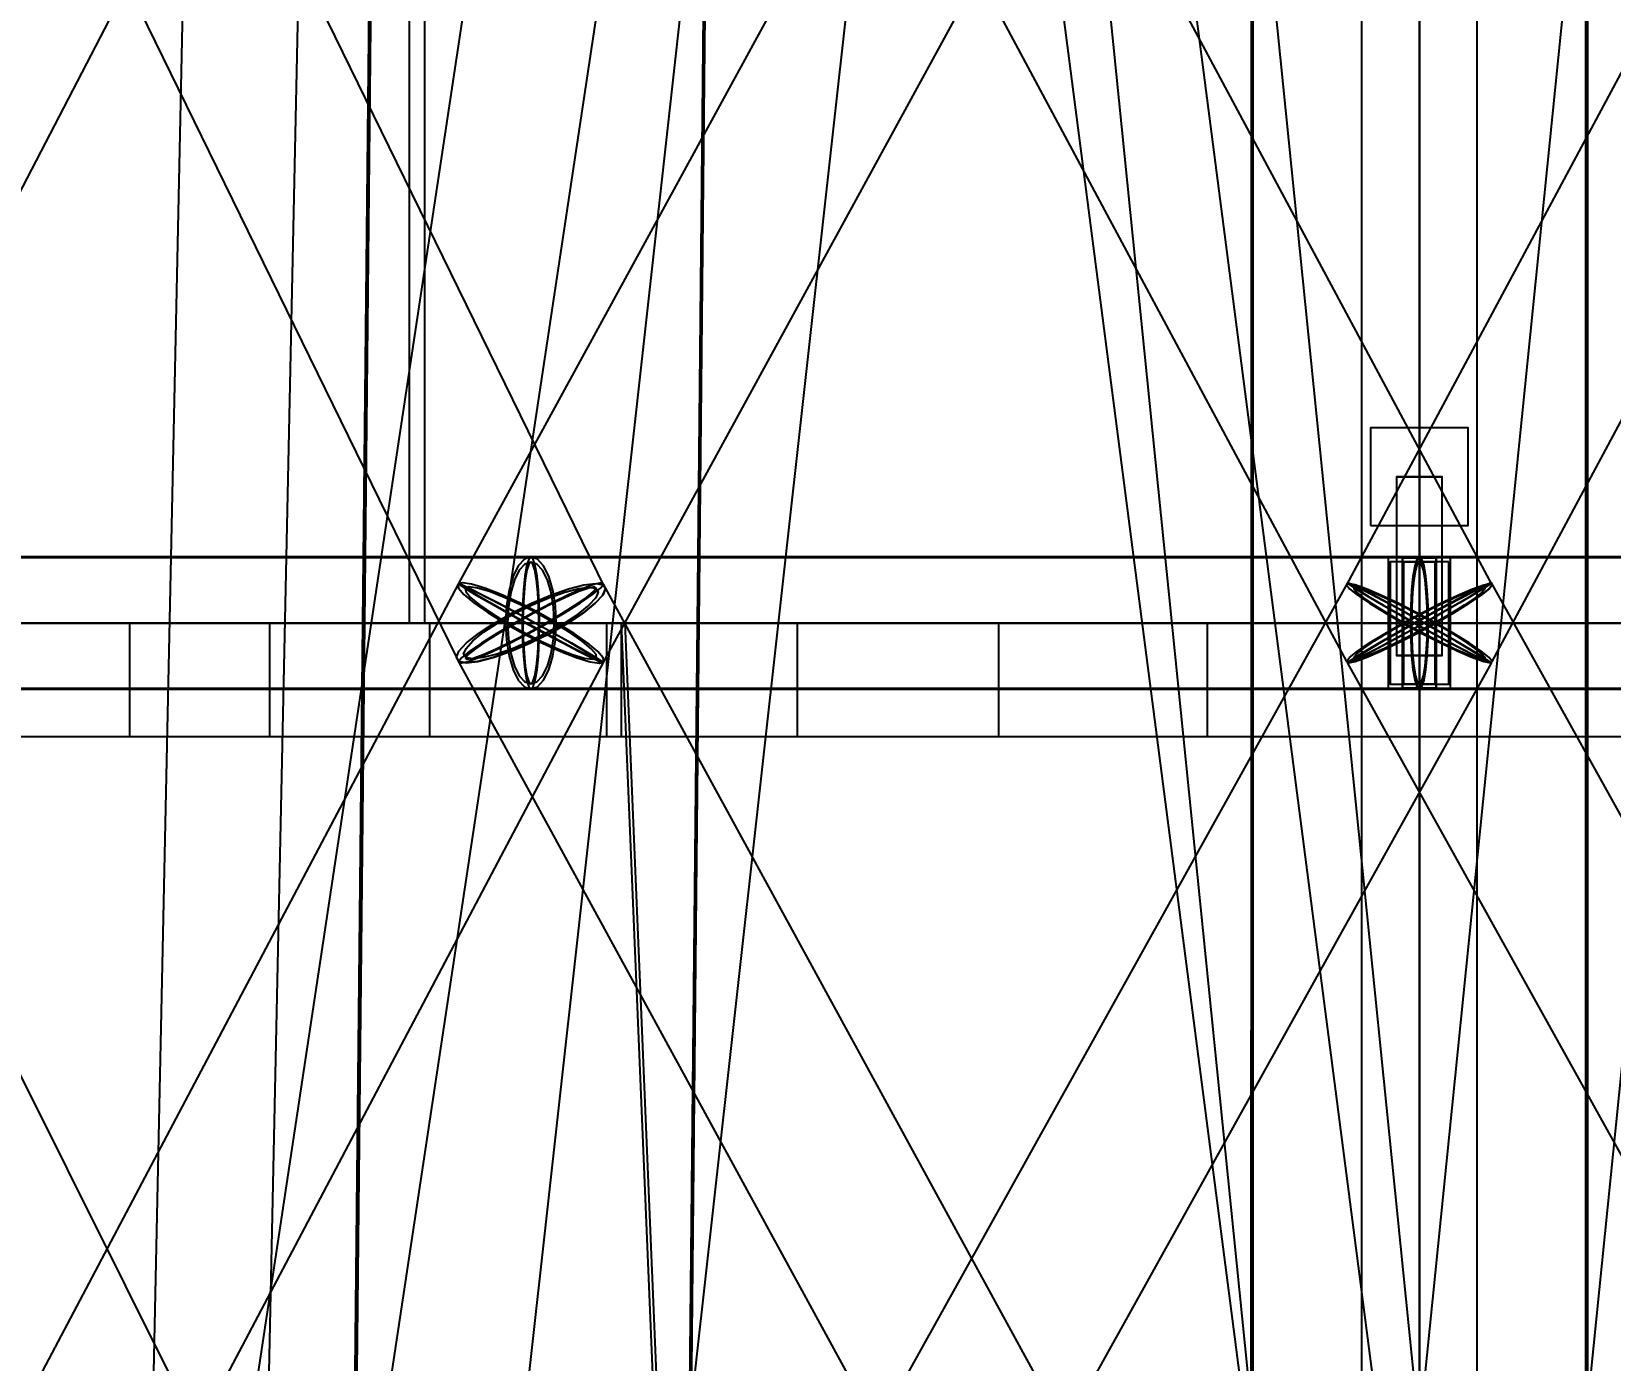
# Model space of a CAD drawing. Header units: millimetres. Extents: x -123812 to 252100, y -3000 to 639000.
# Drawn here: x -4267 to 587, y 452733 to 456818 of the extents above; entities that cross this region are included whole.
import ezdxf

# ---------------------------------------------------------------- set-up
doc = ezdxf.new("R2010")
doc.units = ezdxf.units.MM
for name, color, linetype, lineweight in [('D-BMK-AXIS', 7, 'Continuous', 13), ('D-STR-DECK', 7, 'Continuous', 25), ('D-STR-DIM', 7, 'Continuous', 13), ('D-STR-STRC', 7, 'Continuous', 25)]:
    doc.layers.add(name, color=color, linetype=linetype, lineweight=lineweight)
doc.styles.add('OpenSansCondensed-Light', font='OpenSansCondensed-Light.ttf')
doc.styles.add('TOWER_UNICODE', font='Arial Unicode.ttf')
doc.dimstyles.new('EZDXF', dxfattribs={"dimtxt": 0.25, "dimasz": 0.175, "dimexe": 0.375, "dimexo": 0.125, "dimgap": 0.1, "dimtad": 1, "dimlfac": 100, "dimzin": 12, "dimdsep": 46, "dimtxsty": 'OpenSansCondensed-Light', "dimblk": 'ARCHTICK', "dimcen": 2.5, "dimazin": 3, "dimtfac": 0.5, "dimtmove": 2, "dimatfit": 3})

# ---------------------------------------------------------------- blocks, each defined once
blk = doc.blocks.new('_ARCHTICK')
at = {"color": 0, "linetype": 'BYBLOCK', "const_width": 0.15}
blk.add_lwpolyline([(-0.5, -0.5), (0.5, 0.5)], dxfattribs=at)

msp = doc.modelspace()

# ---------------------------------------------------------------- linework, layer by layer
at = {"layer": 'D-BMK-AXIS'}
msp.add_line((0, -3000), (0, 639000), dxfattribs=at)
at = {"layer": 'D-STR-DECK'}
for points in [[(-6000, 455000), (-6000, 460000), (-3059.2, 460000), (-3059.2, 455000)], [(-6000, 455000), (-6000, 460000), (-3059.2, 460000), (-3059.2, 455000)], [(-3105.8, 455000), (-3105.8, 460000), (0, 460000), (0, 455000)], [(-3105.8, 455000), (-3105.8, 460000), (0, 460000), (0, 455000)], [(0, 455000), (0, 460000), (3105.8, 460000), (3105.8, 455000)], [(0, 455000), (0, 460000), (3105.8, 460000), (3105.8, 455000)], [(-150, 455300), (150, 455300), (150, 455600), (-150, 455600)], [(-70, 454900), (70, 454900), (70, 455450), (-70, 455450)], [(0, 455450), (-18.1, 455450), (-35, 455450), (-49.5, 455450), (-60.6, 455450), (-67.6, 455450), (-70, 455450), (-67.6, 455450), (-60.6, 455450), (-49.5, 455450), (-35, 455450), (-18.1, 455450), (0, 455450), (18.1, 455450), (35, 455450), (49.5, 455450), (60.6, 455450), (67.6, 455450), (70, 455450), (67.6, 455450), (60.6, 455450), (49.5, 455450), (35, 455450), (18.1, 455450)], [(0, 455450), (-15.5, 455450), (-30, 455450), (-42.4, 455450), (-52, 455450), (-58, 455450), (-60, 455450), (-58, 455450), (-52, 455450), (-42.4, 455450), (-30, 455450), (-15.5, 455450), (0, 455450), (15.5, 455450), (30, 455450), (42.4, 455450), (52, 455450), (58, 455450), (60, 455450), (58, 455450), (52, 455450), (42.4, 455450), (30, 455450), (15.5, 455450)], [(-16281.3, 454650), (-16281.3, 455000), (-3966.8, 455000), (-3966.8, 454650)], [(-16281.3, 454650), (-16281.3, 455000), (-3966.8, 455000), (-3966.8, 454650)], [(-14915, 454650), (-14915, 455000), (-3535.5, 455000), (-3535.5, 454650)], [(-14915, 454650), (-14915, 455000), (-3535.5, 455000), (-3535.5, 454650)], [(-13293.6, 454650), (-13293.6, 455000), (-3043.8, 455000), (-3043.8, 454650)], [(-13293.6, 454650), (-13293.6, 455000), (-3043.8, 455000), (-3043.8, 454650)], [(-11444.7, 454650), (-11444.7, 455000), (-2500, 455000), (-2500, 454650)], [(-11444.7, 454650), (-11444.7, 455000), (-2500, 455000), (-2500, 454650)], [(-9400, 454650), (-9400, 455000), (-1913.4, 455000), (-1913.4, 454650)], [(-9400, 454650), (-9400, 455000), (-1913.4, 455000), (-1913.4, 454650)], [(-7194.4, 454650), (-7194.4, 455000), (-1294.1, 455000), (-1294.1, 454650)], [(-7194.4, 454650), (-7194.4, 455000), (-1294.1, 455000), (-1294.1, 454650)], [(-4037.6, 445000), (-4865.8, 455000), (-2443.5, 455000), (-2025.8, 445000)], [(-4037.6, 445000), (-4865.8, 455000), (-2443.5, 455000), (-2025.8, 445000)], [(-4865.8, 454650), (-4865.8, 455000), (-652.6, 455000), (-652.6, 454650)], [(-4865.8, 454650), (-4865.8, 455000), (-652.6, 455000), (-652.6, 454650)], [(-2036.2, 445000), (-2453.9, 455000), (0, 455000), (0, 445000)], [(-2036.2, 445000), (-2453.9, 455000), (0, 455000), (0, 445000)], [(-2453.9, 454650), (-2453.9, 455000), (0, 455000), (0, 454650)], [(-2453.9, 454650), (-2453.9, 455000), (0, 455000), (0, 454650)], [(0, 445000), (0, 455000), (2453.9, 455000), (2036.2, 445000)], [(0, 445000), (0, 455000), (2453.9, 455000), (2036.2, 445000)], [(0, 454650), (0, 455000), (2453.9, 455000), (2453.9, 454650)], [(0, 454650), (0, 455000), (2453.9, 455000), (2453.9, 454650)], [(0, 454900), (-18.1, 454900), (-35, 454900), (-49.5, 454900), (-60.6, 454900), (-67.6, 454900), (-70, 454900), (-67.6, 454900), (-60.6, 454900), (-49.5, 454900), (-35, 454900), (-18.1, 454900), (0, 454900), (18.1, 454900), (35, 454900), (49.5, 454900), (60.6, 454900), (67.6, 454900), (70, 454900), (67.6, 454900), (60.6, 454900), (49.5, 454900), (35, 454900), (18.1, 454900)], [(0, 454900), (-15.5, 454900), (-30, 454900), (-42.4, 454900), (-52, 454900), (-58, 454900), (-60, 454900), (-58, 454900), (-52, 454900), (-42.4, 454900), (-30, 454900), (-15.5, 454900), (0, 454900), (15.5, 454900), (30, 454900), (42.4, 454900), (52, 454900), (58, 454900), (60, 454900), (58, 454900), (52, 454900), (42.4, 454900), (30, 454900), (15.5, 454900)]]:
    msp.add_lwpolyline(points, close=True, dxfattribs=at)
at = {"layer": 'D-STR-STRC'}
for points in [[(-200.9, 475030.2), (-3973.1, 450030.2), (-3966.3, 450025.9), (-3946.2, 450019.8), (-3914.3, 450012.4), (-3872.6, 450004.1), (-3824.2, 449995.6), (-3772.2, 449987.3), (-3720.2, 449979.9), (-3671.7, 449973.9), (-3630.1, 449969.7), (-3598.2, 449967.5), (-3578.1, 449967.5), (-3571.2, 449969.8), (200.9, 474969.8)], [(-3441.3, 474974.1), (-201.5, 449974.1), (-194.7, 449969.8), (-174.5, 449967.6), (-142.5, 449967.5), (-100.8, 449969.7), (-52.2, 449973.9), (0, 449979.9), (52.2, 449987.3), (100.8, 449995.5), (142.5, 450004.1), (174.5, 450012.3), (194.7, 450019.8), (201.5, 450025.9), (-3038.3, 475025.9)], [(-252.4, 475027.9), (-3034.8, 450027.9), (-3026.2, 450022.1), (-3000.9, 450014.8), (-2960.8, 450006.5), (-2908.5, 449997.7), (-2847.6, 449989.1), (-2782.3, 449981.2), (-2717, 449974.6), (-2656.1, 449969.8), (-2603.8, 449967), (-2563.7, 449966.4), (-2538.5, 449968.1), (-2529.9, 449972.1), (252.4, 474972.1)], [(-2783.4, 474974.5), (-252.7, 449974.5), (-244.1, 449971.9), (-218.9, 449971.3), (-178.7, 449972.6), (-126.4, 449975.8), (-65.4, 449980.6), (0, 449986.8), (65.4, 449993.8), (126.4, 450001.3), (178.7, 450008.7), (218.9, 450015.5), (244.1, 450021.2), (252.7, 450025.5), (-2278, 475025.5)], [(2278, 475025.6), (-252.7, 450025.6), (-244.1, 450024.7), (-218.9, 450022.2), (-178.7, 450018.1), (-126.4, 450012.8), (-65.4, 450006.6), (0, 450000), (65.4, 449993.4), (126.4, 449987.2), (178.7, 449981.9), (218.9, 449977.8), (244.1, 449975.3), (252.7, 449974.4), (2783.4, 474974.4)], [(-5052.8, 454882.2), (-2456.7, 459882.2), (-2458.4, 459894.4), (-2475.3, 459913.8), (-2506.3, 459939), (-2549.3, 459968.4), (-2601.2, 460000), (-2658.7, 460031.6), (-2717.7, 460061), (-2774.2, 460086.2), (-2824.5, 460105.6), (-2865, 460117.8), (-2893, 460122), (-2906.6, 460117.8), (-5502.7, 455117.8)], [(-5409.9, 459894.4), (-2961.3, 454894.4), (-2953.9, 454882.2), (-2931.3, 454878), (-2895.1, 454882.2), (-2847.9, 454894.4), (-2792.7, 454913.8), (-2733.4, 454939), (-2673.9, 454968.4), (-2618.5, 455000), (-2570.8, 455031.6), (-2534, 455061), (-2510.8, 455086.2), (-2502.6, 455105.6), (-4951.2, 460105.6)], [(-222.4, 460122), (-2954.4, 455122), (-2950.8, 455117.8), (-2932.2, 455105.6), (-2900.1, 455086.2), (-2856.5, 455061), (-2804.4, 455031.6), (-2747.3, 455000), (-2689.2, 454968.4), (-2634.1, 454939), (-2585.6, 454913.8), (-2547, 454894.4), (-2521.1, 454882.2), (-2509.6, 454878), (222.4, 459878)], [(-2905.7, 459882.2), (-224, 454882.2), (-218.3, 454878), (-197.7, 454882.2), (-163.6, 454894.4), (-118.4, 454913.8), (-65.1, 454939), (-7.4, 454968.4), (50.8, 455000), (105.6, 455031.6), (153.2, 455061), (190.3, 455086.2), (214.5, 455105.6), (224, 455117.8), (-2457.6, 460117.8)], [(2457.6, 460117.8), (-224, 455117.8), (-214.5, 455105.6), (-190.3, 455086.2), (-153.2, 455061), (-105.6, 455031.6), (-50.8, 455000), (7.4, 454968.4), (65.1, 454939), (118.4, 454913.8), (163.6, 454894.4), (197.7, 454882.2), (218.3, 454878), (224, 454882.2), (2905.7, 459882.2)], [(-5277.8, 454796.8), (-2732, 454796.8), (-2711.9, 454803.7), (-2693.1, 454824), (-2677, 454856.3), (-2664.6, 454898.4), (-2656.9, 454947.4), (-2654.2, 455000), (-2656.9, 455052.6), (-2664.6, 455101.6), (-2677, 455143.7), (-2693.1, 455176), (-2711.9, 455196.3), (-2732, 455203.2), (-5277.8, 455203.2)], [(-5277.8, 454796.8), (-2732, 454796.8), (-2711.9, 454803.7), (-2693.1, 454824), (-2677, 454856.3), (-2664.6, 454898.4), (-2656.9, 454947.4), (-2654.2, 455000), (-2656.9, 455052.6), (-2664.6, 455101.6), (-2677, 455143.7), (-2693.1, 455176), (-2711.9, 455196.3), (-2732, 455203.2), (-5277.8, 455203.2)], [(2732, 455203.2), (0, 455203.2), (-6.9, 455196.3), (-13.3, 455176), (-18.8, 455143.7), (-23, 455101.6), (-25.6, 455052.6), (-26.5, 455000), (-25.6, 454947.4), (-23, 454898.4), (-18.8, 454856.3), (-13.3, 454824), (-6.9, 454803.7), (0, 454796.8), (2732, 454796.8)], [(2732, 455203.2), (0, 455203.2), (-6.9, 455196.3), (-13.3, 455176), (-18.8, 455143.7), (-23, 455101.6), (-25.6, 455052.6), (-26.5, 455000), (-25.6, 454947.4), (-23, 454898.4), (-18.8, 454856.3), (-13.3, 454824), (-6.9, 454803.7), (0, 454796.8), (2732, 454796.8)], [(-5150.9, 449880.5), (-2507.9, 454880.5), (-2509.4, 454892.9), (-2526.2, 454912.5), (-2556.9, 454938.2), (-2599.5, 454968), (-2651.2, 455000), (-2708.4, 455032), (-2767.2, 455061.8), (-2823.6, 455087.5), (-2873.8, 455107.1), (-2914.3, 455119.5), (-2942.3, 455123.7), (-2956.1, 455119.5), (-5599.1, 450119.5)], [(-2553.7, 450107.1), (-5049.2, 455107.1), (-5056.6, 455119.5), (-5079.2, 455123.7), (-5115.2, 455119.5), (-5162.4, 455107.1), (-5217.4, 455087.5), (-5276.5, 455061.8), (-5335.7, 455032), (-5391, 455000), (-5438.5, 454968), (-5475.1, 454938.2), (-5498.3, 454912.5), (-5506.4, 454892.9), (-3010.9, 449892.9)], [(-2560.9, 449876.3), (221.4, 454876.3), (217.9, 454880.5), (199.6, 454892.9), (167.6, 454912.5), (124.3, 454938.2), (72.4, 454968), (15.7, 455000), (-42.2, 455032), (-97.2, 455061.8), (-145.5, 455087.5), (-183.9, 455107.1), (-209.8, 455119.5), (-221.4, 455123.7), (-3003.7, 450123.7)], [(223.1, 450119.5), (-2508.9, 455119.5), (-2514.6, 455123.7), (-2535, 455119.5), (-2568.9, 455107.1), (-2613.9, 455087.5), (-2667, 455061.8), (-2724.5, 455032), (-2782.5, 455000), (-2837, 454968), (-2884.4, 454938.2), (-2921.4, 454912.5), (-2945.5, 454892.9), (-2955.1, 454880.5), (-223.1, 449880.5)], [(3003.7, 450123.7), (221.4, 455123.7), (209.8, 455119.5), (183.9, 455107.1), (145.5, 455087.5), (97.2, 455061.8), (42.2, 455032), (-15.7, 455000), (-72.4, 454968), (-124.3, 454938.2), (-167.6, 454912.5), (-199.6, 454892.9), (-217.9, 454880.5), (-221.4, 454876.3), (2560.9, 449876.3)]]:
    msp.add_lwpolyline(points, dxfattribs=at)
for points in [[(-3950, 450000), (-3594.4, 450000), (-3062, 475000), (-3417.6, 475000)], [(-3950, 450000), (-3594.4, 450000), (-3062, 475000), (-3417.6, 475000)], [(-177.8, 475000), (-177.8, 450000), (177.8, 450000), (177.8, 475000)], [(-177.8, 450000), (177.8, 450000), (177.8, 475000), (-177.8, 475000)], [(-3249.7, 455000), (-2214.3, 455000), (-2165.1, 460000), (-3198.2, 460000)], [(-3243.9, 455000), (-2220, 455000), (-2170.2, 460000), (-3193.1, 460000)], [(-517.7, 455000), (517.7, 455000), (516.5, 460000), (-516.5, 460000)], [(-517.7, 455000), (517.7, 455000), (516.5, 460000), (-516.5, 460000)], [(-511.9, 455000), (511.9, 455000), (511.5, 460000), (-511.5, 460000)], [(-4726.8, 454800), (96, 454800), (96, 455200), (-4726.8, 455200)], [(-4682.6, 454800), (51.8, 454800), (51.8, 455200), (-4682.6, 455200)], [(-4682.6, 454800), (51.8, 454800), (51.8, 455200), (-4682.6, 455200)], [(-2809.7, 455000), (-2807.1, 454947.4), (-2799.3, 454898.4), (-2787, 454856.3), (-2770.9, 454824), (-2752.1, 454803.7), (-2732, 454796.8), (-2711.9, 454803.7), (-2693.1, 454824), (-2677, 454856.3), (-2664.6, 454898.4), (-2656.9, 454947.4), (-2654.2, 455000), (-2656.9, 455052.6), (-2664.6, 455101.6), (-2677, 455143.7), (-2693.1, 455176), (-2711.9, 455196.3), (-2732, 455203.2), (-2752.1, 455196.3), (-2770.9, 455176), (-2787, 455143.7), (-2799.3, 455101.6), (-2807.1, 455052.6)], [(-2809.7, 455000), (-2807.1, 454947.4), (-2799.3, 454898.4), (-2787, 454856.3), (-2770.9, 454824), (-2752.1, 454803.7), (-2732, 454796.8), (-2711.9, 454803.7), (-2693.1, 454824), (-2677, 454856.3), (-2664.6, 454898.4), (-2656.9, 454947.4), (-2654.2, 455000), (-2656.9, 455052.6), (-2664.6, 455101.6), (-2677, 455143.7), (-2693.1, 455176), (-2711.9, 455196.3), (-2732, 455203.2), (-2752.1, 455196.3), (-2770.9, 455176), (-2787, 455143.7), (-2799.3, 455101.6), (-2807.1, 455052.6)], [(-2758.5, 455000), (-2757.6, 454947.4), (-2754.9, 454898.4), (-2750.7, 454856.3), (-2745.2, 454824), (-2738.8, 454803.7), (-2732, 454796.8), (0, 454796.8), (6.9, 454803.7), (13.3, 454824), (18.8, 454856.3), (23, 454898.4), (25.6, 454947.4), (26.5, 455000), (25.6, 455052.6), (23, 455101.6), (18.8, 455143.7), (13.3, 455176), (6.9, 455196.3), (0, 455203.2), (-2732, 455203.2), (-2738.8, 455196.3), (-2745.2, 455176), (-2750.7, 455143.7), (-2754.9, 455101.6), (-2757.6, 455052.6)], [(-2758.5, 455000), (-2757.6, 454947.4), (-2754.9, 454898.4), (-2750.7, 454856.3), (-2745.2, 454824), (-2738.8, 454803.7), (-2732, 454796.8), (-2725.1, 454803.7), (-2718.7, 454824), (-2713.2, 454856.3), (-2709, 454898.4), (-2706.4, 454947.4), (-2705.5, 455000), (-2706.4, 455052.6), (-2709, 455101.6), (-2713.2, 455143.7), (-2718.7, 455176), (-2725.1, 455196.3), (-2732, 455203.2), (-2738.8, 455196.3), (-2745.2, 455176), (-2750.7, 455143.7), (-2754.9, 455101.6), (-2757.6, 455052.6)], [(-2758.5, 455000), (-2757.6, 454947.4), (-2754.9, 454898.4), (-2750.7, 454856.3), (-2745.2, 454824), (-2738.8, 454803.7), (-2732, 454796.8), (0, 454796.8), (6.9, 454803.7), (13.3, 454824), (18.8, 454856.3), (23, 454898.4), (25.6, 454947.4), (26.5, 455000), (25.6, 455052.6), (23, 455101.6), (18.8, 455143.7), (13.3, 455176), (6.9, 455196.3), (0, 455203.2), (-2732, 455203.2), (-2738.8, 455196.3), (-2745.2, 455176), (-2750.7, 455143.7), (-2754.9, 455101.6), (-2757.6, 455052.6)], [(-2758.5, 455000), (-2757.6, 454947.4), (-2754.9, 454898.4), (-2750.7, 454856.3), (-2745.2, 454824), (-2738.8, 454803.7), (-2732, 454796.8), (-2725.1, 454803.7), (-2718.7, 454824), (-2713.2, 454856.3), (-2709, 454898.4), (-2706.4, 454947.4), (-2705.5, 455000), (-2706.4, 455052.6), (-2709, 455101.6), (-2713.2, 455143.7), (-2718.7, 455176), (-2725.1, 455196.3), (-2732, 455203.2), (-2738.8, 455196.3), (-2745.2, 455176), (-2750.7, 455143.7), (-2754.9, 455101.6), (-2757.6, 455052.6)], [(96, 455200), (-96, 455200), (-96, 454800), (96, 454800)], [(51.8, 455200), (-51.8, 455200), (-51.8, 454800), (51.8, 454800)], [(51.8, 455200), (-51.8, 455200), (-51.8, 454800), (51.8, 454800)], [(-51.8, 454800), (4682.6, 454800), (4682.6, 455200), (-51.8, 455200)], [(-51.8, 455200), (51.8, 455200), (51.8, 454800), (-51.8, 454800)], [(-51.8, 454800), (4682.6, 454800), (4682.6, 455200), (-51.8, 455200)], [(-51.8, 455200), (51.8, 455200), (51.8, 454800), (-51.8, 454800)], [(-26.5, 455000), (-25.6, 454947.4), (-23, 454898.4), (-18.8, 454856.3), (-13.3, 454824), (-6.9, 454803.7), (0, 454796.8), (6.9, 454803.7), (13.3, 454824), (18.8, 454856.3), (23, 454898.4), (25.6, 454947.4), (26.5, 455000), (25.6, 455052.6), (23, 455101.6), (18.8, 455143.7), (13.3, 455176), (6.9, 455196.3), (0, 455203.2), (-6.9, 455196.3), (-13.3, 455176), (-18.8, 455143.7), (-23, 455101.6), (-25.6, 455052.6)], [(-26.5, 455000), (-25.6, 454947.4), (-23, 454898.4), (-18.8, 454856.3), (-13.3, 454824), (-6.9, 454803.7), (0, 454796.8), (6.9, 454803.7), (13.3, 454824), (18.8, 454856.3), (23, 454898.4), (25.6, 454947.4), (26.5, 455000), (25.6, 455052.6), (23, 455101.6), (18.8, 455143.7), (13.3, 455176), (6.9, 455196.3), (0, 455203.2), (-6.9, 455196.3), (-13.3, 455176), (-18.8, 455143.7), (-23, 455101.6), (-25.6, 455052.6)], [(26.5, 455000), (25.6, 454947.4), (23, 454898.4), (18.8, 454856.3), (13.3, 454824), (6.9, 454803.7), (0, 454796.8), (-6.9, 454803.7), (-13.3, 454824), (-18.8, 454856.3), (-23, 454898.4), (-25.6, 454947.4), (-26.5, 455000), (-25.6, 455052.6), (-23, 455101.6), (-18.8, 455143.7), (-13.3, 455176), (-6.9, 455196.3), (0, 455203.2), (6.9, 455196.3), (13.3, 455176), (18.8, 455143.7), (23, 455101.6), (25.6, 455052.6)], [(26.5, 455000), (25.6, 454947.4), (23, 454898.4), (18.8, 454856.3), (13.3, 454824), (6.9, 454803.7), (0, 454796.8), (-6.9, 454803.7), (-13.3, 454824), (-18.8, 454856.3), (-23, 454898.4), (-25.6, 454947.4), (-26.5, 455000), (-25.6, 455052.6), (-23, 455101.6), (-18.8, 455143.7), (-13.3, 455176), (-6.9, 455196.3), (0, 455203.2), (6.9, 455196.3), (13.3, 455176), (18.8, 455143.7), (23, 455101.6), (25.6, 455052.6)], [(-2803.6, 455000), (-2801.2, 454951.5), (-2794, 454906.4), (-2782.6, 454867.6), (-2767.8, 454837.9), (-2750.5, 454819.2), (-2732, 454812.8), (-2713.4, 454819.2), (-2696.2, 454837.9), (-2681.3, 454867.6), (-2669.9, 454906.4), (-2662.8, 454951.5), (-2660.3, 455000), (-2662.8, 455048.5), (-2669.9, 455093.6), (-2681.3, 455132.4), (-2696.2, 455162.1), (-2713.4, 455180.8), (-2732, 455187.2), (-2750.5, 455180.8), (-2767.8, 455162.1), (-2782.6, 455132.4), (-2794, 455093.6), (-2801.2, 455048.5)], [(-2803.6, 455000), (-2801.2, 454951.5), (-2794, 454906.4), (-2782.6, 454867.6), (-2767.8, 454837.9), (-2750.5, 454819.2), (-2732, 454812.8), (-2713.4, 454819.2), (-2696.2, 454837.9), (-2681.3, 454867.6), (-2669.9, 454906.4), (-2662.8, 454951.5), (-2660.3, 455000), (-2662.8, 455048.5), (-2669.9, 455093.6), (-2681.3, 455132.4), (-2696.2, 455162.1), (-2713.4, 455180.8), (-2732, 455187.2), (-2750.5, 455180.8), (-2767.8, 455162.1), (-2782.6, 455132.4), (-2794, 455093.6), (-2801.2, 455048.5)], [(-2756.4, 455000), (-2755.6, 454951.5), (-2753.1, 454906.4), (-2749.3, 454867.6), (-2744.2, 454837.9), (-2738.3, 454819.2), (-2732, 454812.8), (-2725.7, 454819.2), (-2719.8, 454837.9), (-2714.7, 454867.6), (-2710.8, 454906.4), (-2708.4, 454951.5), (-2707.5, 455000), (-2708.4, 455048.5), (-2710.8, 455093.6), (-2714.7, 455132.4), (-2719.8, 455162.1), (-2725.7, 455180.8), (-2732, 455187.2), (-2738.3, 455180.8), (-2744.2, 455162.1), (-2749.3, 455132.4), (-2753.1, 455093.6), (-2755.6, 455048.5)], [(-2756.4, 455000), (-2755.6, 454951.5), (-2753.1, 454906.4), (-2749.3, 454867.6), (-2744.2, 454837.9), (-2738.3, 454819.2), (-2732, 454812.8), (-2725.7, 454819.2), (-2719.8, 454837.9), (-2714.7, 454867.6), (-2710.8, 454906.4), (-2708.4, 454951.5), (-2707.5, 455000), (-2708.4, 455048.5), (-2710.8, 455093.6), (-2714.7, 455132.4), (-2719.8, 455162.1), (-2725.7, 455180.8), (-2732, 455187.2), (-2738.3, 455180.8), (-2744.2, 455162.1), (-2749.3, 455132.4), (-2753.1, 455093.6), (-2755.6, 455048.5)], [(90.3, 455188), (-90.3, 455188), (-90.3, 454812), (90.3, 454812)], [(48.7, 455188), (-48.7, 455188), (-48.7, 454812), (48.7, 454812)], [(48.7, 455188), (-48.7, 455188), (-48.7, 454812), (48.7, 454812)], [(-48.7, 455188), (48.7, 455188), (48.7, 454812), (-48.7, 454812)], [(-48.7, 455188), (48.7, 455188), (48.7, 454812), (-48.7, 454812)], [(-24.4, 455000), (-23.6, 454951.5), (-21.2, 454906.4), (-17.3, 454867.6), (-12.2, 454837.9), (-6.3, 454819.2), (0, 454812.8), (6.3, 454819.2), (12.2, 454837.9), (17.3, 454867.6), (21.2, 454906.4), (23.6, 454951.5), (24.4, 455000), (23.6, 455048.5), (21.2, 455093.6), (17.3, 455132.4), (12.2, 455162.1), (6.3, 455180.8), (0, 455187.2), (-6.3, 455180.8), (-12.2, 455162.1), (-17.3, 455132.4), (-21.2, 455093.6), (-23.6, 455048.5)], [(-24.4, 455000), (-23.6, 454951.5), (-21.2, 454906.4), (-17.3, 454867.6), (-12.2, 454837.9), (-6.3, 454819.2), (0, 454812.8), (6.3, 454819.2), (12.2, 454837.9), (17.3, 454867.6), (21.2, 454906.4), (23.6, 454951.5), (24.4, 455000), (23.6, 455048.5), (21.2, 455093.6), (17.3, 455132.4), (12.2, 455162.1), (6.3, 455180.8), (0, 455187.2), (-6.3, 455180.8), (-12.2, 455162.1), (-17.3, 455132.4), (-21.2, 455093.6), (-23.6, 455048.5)], [(24.4, 455000), (23.6, 454951.5), (21.2, 454906.4), (17.3, 454867.6), (12.2, 454837.9), (6.3, 454819.2), (0, 454812.8), (-6.3, 454819.2), (-12.2, 454837.9), (-17.3, 454867.6), (-21.2, 454906.4), (-23.6, 454951.5), (-24.4, 455000), (-23.6, 455048.5), (-21.2, 455093.6), (-17.3, 455132.4), (-12.2, 455162.1), (-6.3, 455180.8), (0, 455187.2), (6.3, 455180.8), (12.2, 455162.1), (17.3, 455132.4), (21.2, 455093.6), (23.6, 455048.5)], [(24.4, 455000), (23.6, 454951.5), (21.2, 454906.4), (17.3, 454867.6), (12.2, 454837.9), (6.3, 454819.2), (0, 454812.8), (-6.3, 454819.2), (-12.2, 454837.9), (-17.3, 454867.6), (-21.2, 454906.4), (-23.6, 454951.5), (-24.4, 455000), (-23.6, 455048.5), (-21.2, 455093.6), (-17.3, 455132.4), (-12.2, 455162.1), (-6.3, 455180.8), (0, 455187.2), (6.3, 455180.8), (12.2, 455162.1), (17.3, 455132.4), (21.2, 455093.6), (23.6, 455048.5)], [(-2618.5, 455000), (-2673.9, 454968.4), (-2733.4, 454939), (-2792.7, 454913.8), (-2847.9, 454894.4), (-2895.1, 454882.2), (-2931.3, 454878), (-2953.9, 454882.2), (-2961.3, 454894.4), (-2953.2, 454913.8), (-2929.9, 454939), (-2893.2, 454968.4), (-2845.5, 455000), (-2790, 455031.6), (-2730.6, 455061), (-2671.3, 455086.2), (-2616.1, 455105.6), (-2568.8, 455117.8), (-2532.7, 455122), (-2510.1, 455117.8), (-2502.6, 455105.6), (-2510.8, 455086.2), (-2534, 455061), (-2570.8, 455031.6)], [(-2812.7, 455000), (-2755.5, 454968), (-2696.7, 454938.2), (-2640.3, 454912.5), (-2590.2, 454892.9), (-2549.7, 454880.5), (-2521.6, 454876.3), (-2507.9, 454880.5), (-2509.4, 454892.9), (-2526.2, 454912.5), (-2556.9, 454938.2), (-2599.5, 454968), (-2651.2, 455000), (-2708.4, 455032), (-2767.2, 455061.8), (-2823.6, 455087.5), (-2873.8, 455107.1), (-2914.3, 455119.5), (-2942.3, 455123.7), (-2956.1, 455119.5), (-2954.5, 455107.1), (-2937.8, 455087.5), (-2907.1, 455061.8), (-2864.4, 455032)], [(-2782.5, 455000), (-2837, 454968), (-2884.4, 454938.2), (-2921.4, 454912.5), (-2945.5, 454892.9), (-2955.1, 454880.5), (-2949.4, 454876.3), (-2928.9, 454880.5), (-2895, 454892.9), (-2850, 454912.5), (-2797, 454938.2), (-2739.5, 454968), (-2681.5, 455000), (-2626.9, 455032), (-2579.5, 455061.8), (-2542.5, 455087.5), (-2518.4, 455107.1), (-2508.9, 455119.5), (-2514.6, 455123.7), (-2535, 455119.5), (-2568.9, 455107.1), (-2613.9, 455087.5), (-2667, 455061.8), (-2724.5, 455032)], [(-2716.6, 455000), (-2659.6, 454968.4), (-2607.5, 454939), (-2563.9, 454913.8), (-2531.7, 454894.4), (-2513.2, 454882.2), (-2509.6, 454878), (-2521.1, 454882.2), (-2547, 454894.4), (-2585.6, 454913.8), (-2634.1, 454939), (-2689.2, 454968.4), (-2747.3, 455000), (-2804.4, 455031.6), (-2856.5, 455061), (-2900.1, 455086.2), (-2932.2, 455105.6), (-2950.8, 455117.8), (-2954.4, 455122), (-2942.8, 455117.8), (-2916.9, 455105.6), (-2878.4, 455086.2), (-2829.9, 455061), (-2774.7, 455031.6)], [(-2629.7, 455000), (-2679.7, 454971.5), (-2733.2, 454945), (-2786.7, 454922.2), (-2836.5, 454904.8), (-2879.1, 454893.8), (-2911.7, 454890), (-2932, 454893.8), (-2938.8, 454904.8), (-2931.4, 454922.2), (-2910.4, 454945), (-2877.3, 454971.5), (-2834.3, 455000), (-2784.3, 455028.5), (-2730.7, 455055), (-2677.3, 455077.8), (-2627.5, 455095.2), (-2584.9, 455106.2), (-2552.3, 455110), (-2531.9, 455106.2), (-2525.2, 455095.2), (-2532.6, 455077.8), (-2553.5, 455055), (-2586.6, 455028.5)], [(-2804.8, 455000), (-2753.2, 454971.1), (-2700.2, 454944.2), (-2649.4, 454921.1), (-2604.1, 454903.4), (-2567.6, 454892.3), (-2542.3, 454888.5), (-2530, 454892.3), (-2531.3, 454903.4), (-2546.4, 454921.1), (-2574.1, 454944.2), (-2612.6, 454971.1), (-2659.2, 455000), (-2710.7, 455028.9), (-2763.8, 455055.8), (-2814.6, 455078.9), (-2859.8, 455096.6), (-2896.3, 455107.7), (-2921.6, 455111.5), (-2934, 455107.7), (-2932.6, 455096.6), (-2917.5, 455078.9), (-2889.8, 455055.8), (-2851.4, 455028.9)], [(-2777.5, 455000), (-2826.7, 454971.1), (-2869.4, 454944.2), (-2902.8, 454921.1), (-2924.5, 454903.4), (-2933.1, 454892.3), (-2928, 454888.5), (-2909.5, 454892.3), (-2879, 454903.4), (-2838.4, 454921.1), (-2790.6, 454944.2), (-2738.7, 454971.1), (-2686.5, 455000), (-2637.3, 455028.9), (-2594.5, 455055.8), (-2561.2, 455078.9), (-2539.5, 455096.6), (-2530.9, 455107.7), (-2536, 455111.5), (-2554.4, 455107.7), (-2585, 455096.6), (-2625.6, 455078.9), (-2673.4, 455055.8), (-2725.2, 455028.9)], [(-2718.2, 455000), (-2666.7, 454971.5), (-2619.8, 454945), (-2580.4, 454922.2), (-2551.4, 454904.8), (-2534.7, 454893.8), (-2531.5, 454890), (-2541.9, 454893.8), (-2565.2, 454904.8), (-2600, 454922.2), (-2643.7, 454945), (-2693.4, 454971.5), (-2745.8, 455000), (-2797.2, 455028.5), (-2844.2, 455055), (-2883.5, 455077.8), (-2912.5, 455095.2), (-2929.2, 455106.2), (-2932.5, 455110), (-2922.1, 455106.2), (-2898.7, 455095.2), (-2864, 455077.8), (-2820.3, 455055), (-2770.5, 455028.5)], [(50.8, 455000), (-7.4, 454968.4), (-65.1, 454939), (-118.4, 454913.8), (-163.6, 454894.4), (-197.7, 454882.2), (-218.3, 454878), (-224, 454882.2), (-214.5, 454894.4), (-190.3, 454913.8), (-153.2, 454939), (-105.6, 454968.4), (-50.8, 455000), (7.4, 455031.6), (65.1, 455061), (118.4, 455086.2), (163.6, 455105.6), (197.7, 455117.8), (218.3, 455122), (224, 455117.8), (214.5, 455105.6), (190.3, 455086.2), (153.2, 455061), (105.6, 455031.6)], [(-50.8, 455000), (7.4, 454968.4), (65.1, 454939), (118.4, 454913.8), (163.6, 454894.4), (197.7, 454882.2), (218.3, 454878), (224, 454882.2), (214.5, 454894.4), (190.3, 454913.8), (153.2, 454939), (105.6, 454968.4), (50.8, 455000), (-7.4, 455031.6), (-65.1, 455061), (-118.4, 455086.2), (-163.6, 455105.6), (-197.7, 455117.8), (-218.3, 455122), (-224, 455117.8), (-214.5, 455105.6), (-190.3, 455086.2), (-153.2, 455061), (-105.6, 455031.6)], [(-15.7, 455000), (42.2, 454968), (97.2, 454938.2), (145.5, 454912.5), (183.9, 454892.9), (209.8, 454880.5), (221.4, 454876.3), (217.9, 454880.5), (199.6, 454892.9), (167.6, 454912.5), (124.3, 454938.2), (72.4, 454968), (15.7, 455000), (-42.2, 455032), (-97.2, 455061.8), (-145.5, 455087.5), (-183.9, 455107.1), (-209.8, 455119.5), (-221.4, 455123.7), (-217.9, 455119.5), (-199.6, 455107.1), (-167.6, 455087.5), (-124.3, 455061.8), (-72.4, 455032)], [(15.7, 455000), (-42.2, 454968), (-97.2, 454938.2), (-145.5, 454912.5), (-183.9, 454892.9), (-209.8, 454880.5), (-221.4, 454876.3), (-217.9, 454880.5), (-199.6, 454892.9), (-167.6, 454912.5), (-124.3, 454938.2), (-72.4, 454968), (-15.7, 455000), (42.2, 455032), (97.2, 455061.8), (145.5, 455087.5), (183.9, 455107.1), (209.8, 455119.5), (221.4, 455123.7), (217.9, 455119.5), (199.6, 455107.1), (167.6, 455087.5), (124.3, 455061.8), (72.4, 455032)], [(45.8, 455000), (-6.7, 454971.5), (-58.7, 454945), (-106.8, 454922.2), (-147.5, 454904.8), (-178.3, 454893.8), (-196.8, 454890), (-202, 454893.8), (-193.4, 454904.8), (-171.6, 454922.2), (-138.1, 454945), (-95.2, 454971.5), (-45.8, 455000), (6.7, 455028.5), (58.7, 455055), (106.8, 455077.8), (147.5, 455095.2), (178.3, 455106.2), (196.8, 455110), (202, 455106.2), (193.4, 455095.2), (171.6, 455077.8), (138.1, 455055), (95.2, 455028.5)], [(-45.8, 455000), (6.7, 454971.5), (58.7, 454945), (106.8, 454922.2), (147.5, 454904.8), (178.3, 454893.8), (196.8, 454890), (202, 454893.8), (193.4, 454904.8), (171.6, 454922.2), (138.1, 454945), (95.2, 454971.5), (45.8, 455000), (-6.7, 455028.5), (-58.7, 455055), (-106.8, 455077.8), (-147.5, 455095.2), (-178.3, 455106.2), (-196.8, 455110), (-202, 455106.2), (-193.4, 455095.2), (-171.6, 455077.8), (-138.1, 455055), (-95.2, 455028.5)], [(-14.1, 455000), (38, 454971.1), (87.6, 454944.2), (131.2, 454921.1), (165.8, 454903.4), (189.2, 454892.3), (199.6, 454888.5), (196.5, 454892.3), (179.9, 454903.4), (151.1, 454921.1), (112, 454944.2), (65.3, 454971.1), (14.1, 455000), (-38, 455028.9), (-87.6, 455055.8), (-131.2, 455078.9), (-165.8, 455096.6), (-189.2, 455107.7), (-199.6, 455111.5), (-196.5, 455107.7), (-179.9, 455096.6), (-151.1, 455078.9), (-112, 455055.8), (-65.3, 455028.9)], [(14.1, 455000), (-38, 454971.1), (-87.6, 454944.2), (-131.2, 454921.1), (-165.8, 454903.4), (-189.2, 454892.3), (-199.6, 454888.5), (-196.5, 454892.3), (-179.9, 454903.4), (-151.1, 454921.1), (-112, 454944.2), (-65.3, 454971.1), (-14.1, 455000), (38, 455028.9), (87.6, 455055.8), (131.2, 455078.9), (165.8, 455096.6), (189.2, 455107.7), (199.6, 455111.5), (196.5, 455107.7), (179.9, 455096.6), (151.1, 455078.9), (112, 455055.8), (65.3, 455028.9)], [(-3301.2, 450000), (-2263.5, 450000), (-2214.3, 455000), (-3249.7, 455000)], [(-3294.7, 450000), (-2269.9, 450000), (-2220, 455000), (-3243.9, 455000)], [(-2214.3, 455000), (-2231.9, 455000), (-2283.6, 455000), (-2365.9, 455000), (-2473.1, 455000), (-2598, 455000), (-2732, 455000), (-2866, 455000), (-2990.8, 455000), (-3098, 455000), (-3180.3, 455000), (-3232, 455000), (-3249.7, 455000), (-3232, 455000), (-3180.3, 455000), (-3098, 455000), (-2990.8, 455000), (-2866, 455000), (-2732, 455000), (-2598, 455000), (-2473.1, 455000), (-2365.9, 455000), (-2283.6, 455000), (-2231.9, 455000)], [(-2220, 455000), (-2237.5, 455000), (-2288.6, 455000), (-2370, 455000), (-2476, 455000), (-2599.5, 455000), (-2732, 455000), (-2864.5, 455000), (-2988, 455000), (-3094, 455000), (-3175.3, 455000), (-3226.5, 455000), (-3243.9, 455000), (-3226.5, 455000), (-3175.3, 455000), (-3094, 455000), (-2988, 455000), (-2864.5, 455000), (-2732, 455000), (-2599.5, 455000), (-2476, 455000), (-2370, 455000), (-2288.6, 455000), (-2237.5, 455000)], [(-518.8, 450000), (518.8, 450000), (517.7, 455000), (-517.7, 455000)], [(-518.8, 450000), (518.8, 450000), (517.7, 455000), (-517.7, 455000)], [(517.7, 455000), (500.1, 455000), (448.3, 455000), (366.1, 455000), (258.8, 455000), (134, 455000), (0, 455000), (-134, 455000), (-258.8, 455000), (-366.1, 455000), (-448.3, 455000), (-500.1, 455000), (-517.7, 455000), (-500.1, 455000), (-448.3, 455000), (-366.1, 455000), (-258.8, 455000), (-134, 455000), (0, 455000), (134, 455000), (258.8, 455000), (366.1, 455000), (448.3, 455000), (500.1, 455000)], [(517.7, 455000), (500.1, 455000), (448.3, 455000), (366.1, 455000), (258.8, 455000), (134, 455000), (0, 455000), (-134, 455000), (-258.8, 455000), (-366.1, 455000), (-448.3, 455000), (-500.1, 455000), (-517.7, 455000), (-500.1, 455000), (-448.3, 455000), (-366.1, 455000), (-258.8, 455000), (-134, 455000), (0, 455000), (134, 455000), (258.8, 455000), (366.1, 455000), (448.3, 455000), (500.1, 455000)], [(-512.4, 450000), (512.4, 450000), (511.9, 455000), (-511.9, 455000)], [(511.9, 455000), (494.5, 455000), (443.4, 455000), (362, 455000), (256, 455000), (132.5, 455000), (0, 455000), (-132.5, 455000), (-256, 455000), (-362, 455000), (-443.4, 455000), (-494.5, 455000), (-511.9, 455000), (-494.5, 455000), (-443.4, 455000), (-362, 455000), (-256, 455000), (-132.5, 455000), (0, 455000), (132.5, 455000), (256, 455000), (362, 455000), (443.4, 455000), (494.5, 455000)]]:
    msp.add_lwpolyline(points, close=True, dxfattribs=at)

# ---------------------------------------------------------------- dimensions: what is measured, and where the dimension line sits
at = {"layer": 'D-STR-DIM'}
msp.add_linear_dim(base=(-112000, 0), p1=(0, 0), p2=(0, 634000), angle=90, dimstyle='EZDXF', override={"dimtxt": 8400, "dimasz": 3750, "dimexe": 2100, "dimexo": 1800, "dimgap": 2100, "dimtad": 1, "dimdec": 0, "dimlfac": 1, "dimlunit": 2, "dimtxsty": 'TOWER_UNICODE', "dimclrd": 7, "dimclre": 7, "dimclrt": 7}, dxfattribs=at).render()

doc.saveas('drawing.dxf')
